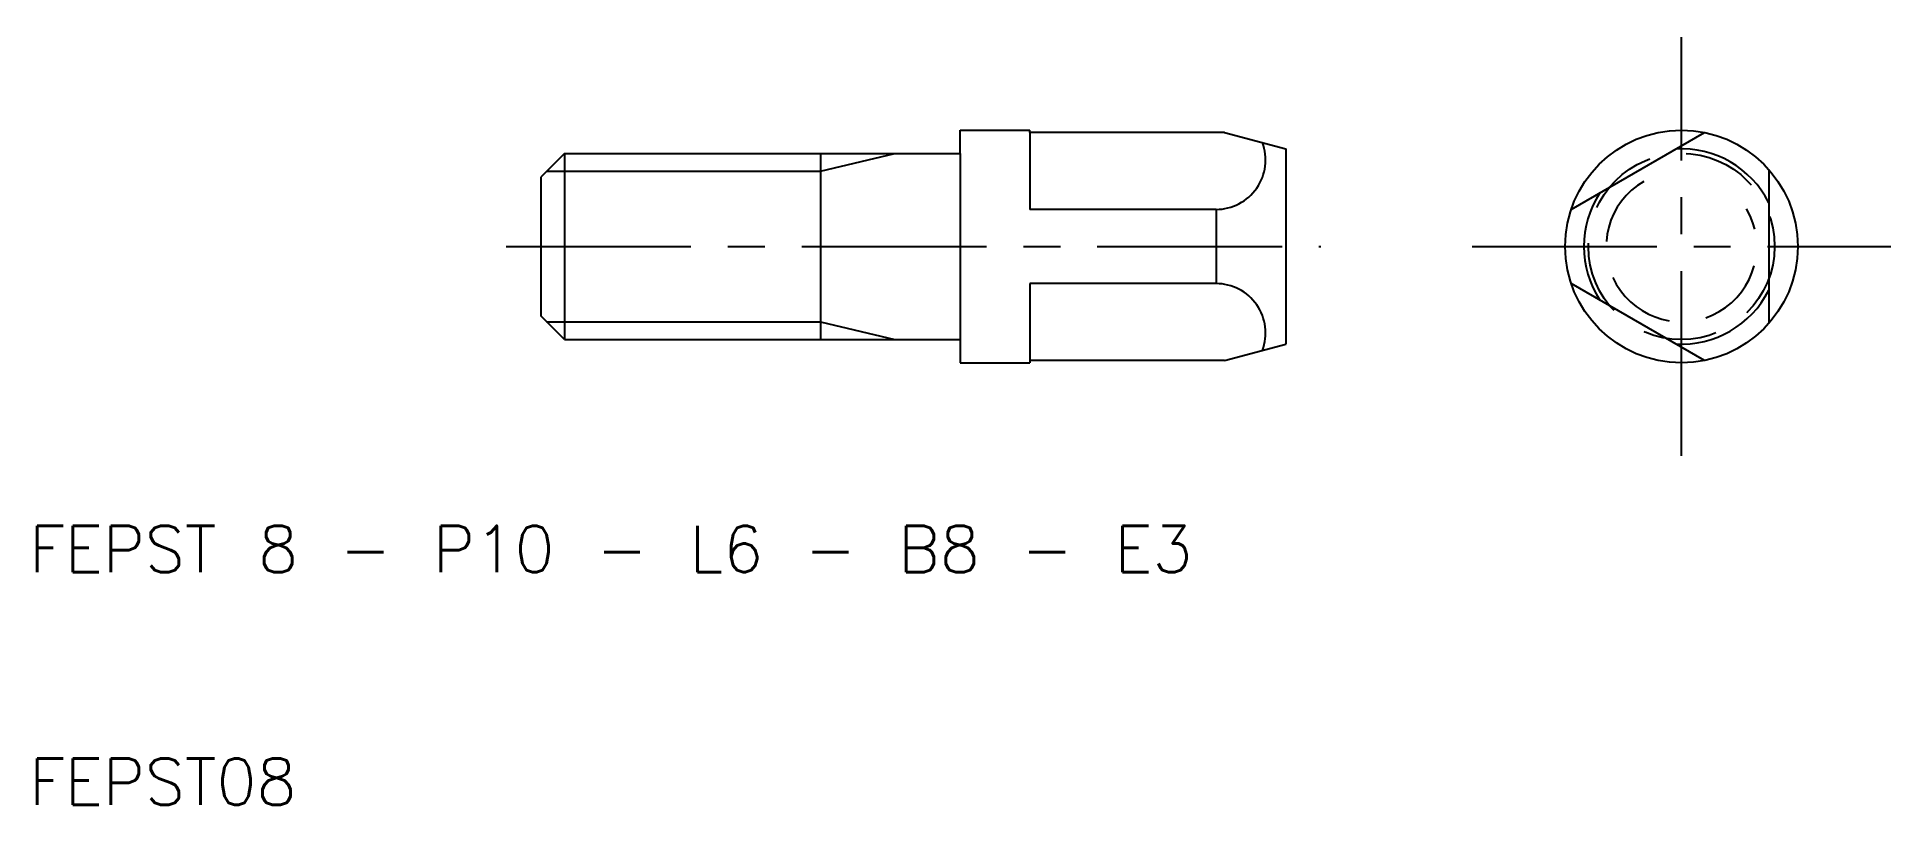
# Model space of a CAD drawing. Extents: x 10.3 to 90, y 10 to 43.
import ezdxf

# ---------------------------------------------------------------- set-up
doc = ezdxf.new("R2010")
doc.units = 0
doc.header["$LTSCALE"] = 0.25
doc.linetypes.add('CENTER', pattern=[50.8, 31.75, -6.35, 6.35, -6.35])
doc.linetypes.add('DASHED', pattern=[19.05, 12.7, -6.35])
doc.layers.get('0').update_dxf_attribs({"linetype": 'CONTINUOUS'})
doc.layers.add('CENTER', color=1, linetype='CENTER')
doc.styles.get("Standard").update_dxf_attribs({"font": 'txt.shx'})

msp = doc.modelspace()

# ---------------------------------------------------------------- linework, layer by layer
for p, q in [((50, 39), (53, 39)), ((50, 38), (50, 39)), ((53, 38.90119), (53, 39)), ((53, 38.90119), (53, 35.594001)), ((61.368765, 38.90119), (53, 38.90119)), ((61.368765, 38.90119), (64, 38.196152)), ((76.26089, 35.594001), (81.98911, 38.90119)), ((33, 38), (32, 37)), ((33, 38), (33, 30)), ((33, 38), (50, 38)), ((44, 38), (44, 30)), ((50, 38), (50, 30)), ((64, 38.196152), (64, 29.803848)), ((32, 31), (32, 37)), ((84.75, 37.307189), (84.75, 30.692811)), ((61, 35.594001), (53, 35.594001)), ((61, 35.594001), (61, 32.405999)), ((53, 32.405999), (53, 29.09881)), ((61, 32.405999), (53, 32.405999)), ((81.98911, 29.09881), (76.26089, 32.405999)), ((33, 30), (32, 31)), ((33, 30), (50, 30)), ((50, 30), (50, 29)), ((61.368765, 29.09881), (64, 29.803848)), ((50, 29), (53, 29)), ((53, 29.09881), (53, 29)), ((61.368765, 29.09881), (53, 29.09881))]:
    msp.add_line(p, q)
at = {"color": 3}
for p, q in [((44, 37.233), (47.2, 38)), ((32.233, 37.233), (44, 37.233)), ((32.233, 30.767), (44, 30.767)), ((44, 30.767), (47.2, 30))]:
    msp.add_line(p, q, dxfattribs=at)
msp.add_circle((81, 34), 5)
at = {"color": 3, "linetype": 'DASHED'}
msp.add_circle((81, 34), 4, dxfattribs=at)
for centre, radius, start, end in [((61, 37.725891), 2.13189, 270, 20.259377), ((81, 34), 4.196152, 26.661152, 93.338848), ((81, 34), 4.196152, 146.661152, 213.338848), ((61, 30.274109), 2.13189, 339.740623, 90), ((81, 34), 4.196152, 266.661152, 333.338848)]:
    msp.add_arc(centre, radius, start, end)
msp.add_arc((81, 34), 3.233, 120, 30, dxfattribs=at)
at = {"layer": 'CENTER'}
for p, q in [((81, 25), (81, 43)), ((30.5, 34), (65.5, 34)), ((72, 34), (90, 34))]:
    msp.add_line(p, q, dxfattribs=at)

# ---------------------------------------------------------------- texts
for s, p in [('FEPST 8 - P10 - L6 - B8 - E3', (10, 20)), ('FEPST08', (10, 10))]:
    msp.add_text(s, height=2).set_placement(p)

doc.saveas('drawing.dxf')
